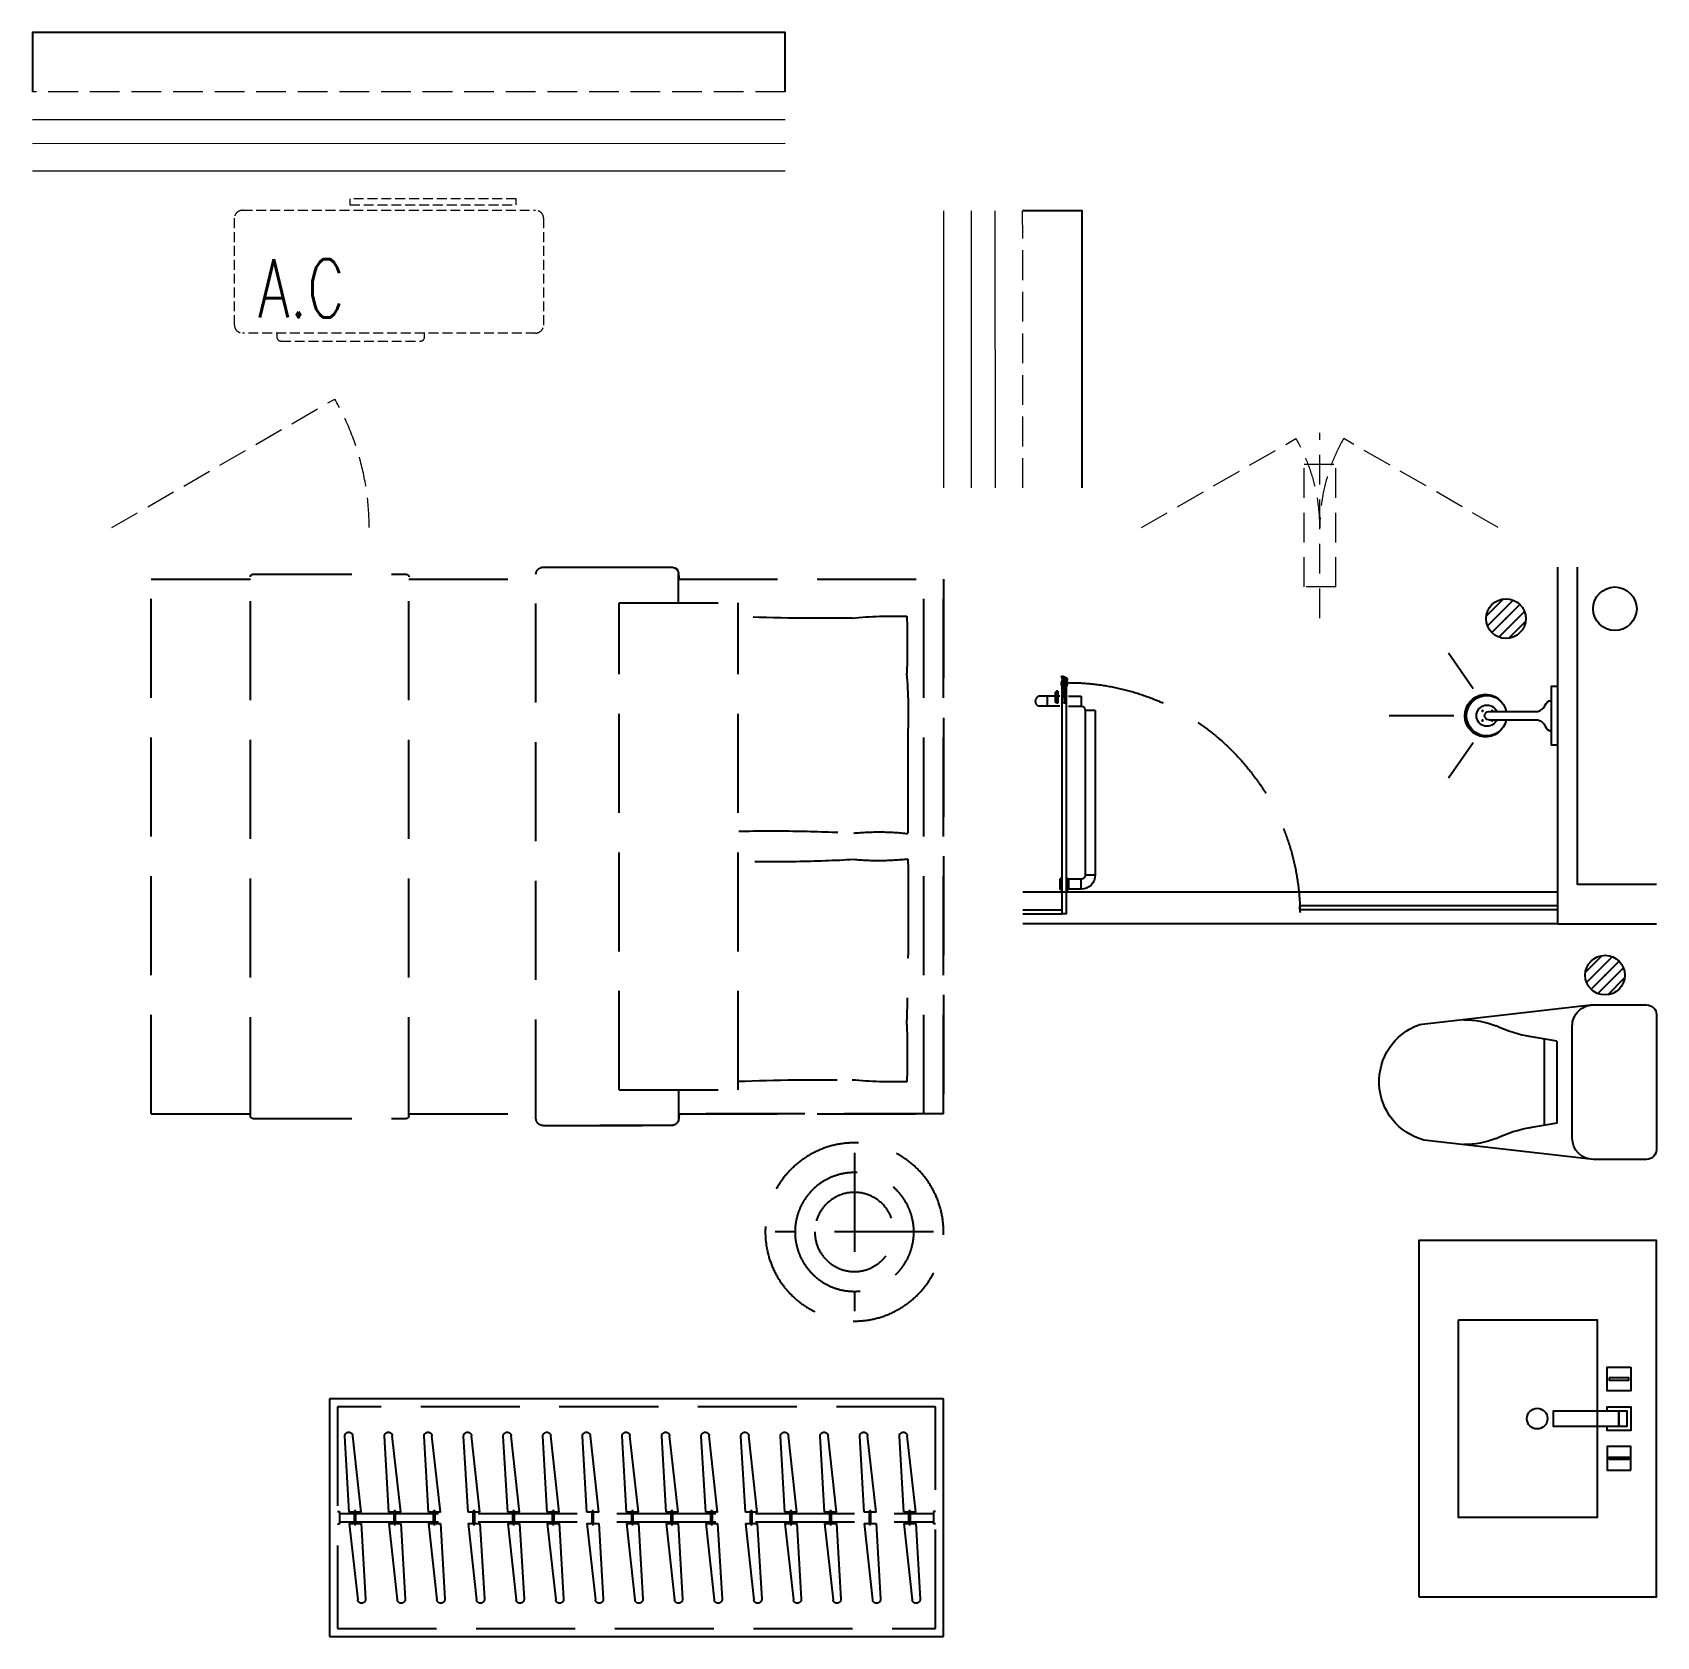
# Model space of a CAD drawing. Extents: x 2803505 to 5851001, y -1372902 to 24339.
# Drawn here: x 3302262 to 3306362, y -941623 to -937573 of the extents above; entities that cross this region are included whole.
import ezdxf

# ---------------------------------------------------------------- set-up
doc = ezdxf.new("R2010")
doc.units = 0
doc.header["$LTSCALE"] = 1000
doc.header["$MEASUREMENT"] = 0
for name, pattern in [('A户型$0$DASH', [0.35, 0.25, -0.1]), ('DASH', [0.35, 0.25, -0.1]), ('HIDDEN', [0.375, 0.25, -0.125])]:
    doc.linetypes.add(name, pattern=pattern)
doc.layers.get('0').update_dxf_attribs({"linetype": 'CONTINUOUS'})
for name, color, linetype in [('!!电气', 1, 'CONTINUOUS'), ('5fur', 175, 'CONTINUOUS'), ('IP-bath&kitchen-JOHNSON', 4, 'CONTINUOUS'), ('LVTRY', 252, 'CONTINUOUS'), ('P-bath&kitchen-JOHNSON', 4, 'CONTINUOUS'), ('VPIPE-中水', 122, 'CONTINUOUS'), ('看线', 185, 'CONTINUOUS')]:
    doc.layers.add(name, color=color, linetype=linetype)
for name, color, linetype, lineweight in [('WINDOW', 146, 'CONTINUOUS', 20), ('平面-栏杆', 56, 'CONTINUOUS', 15), ('平面-看线', 252, 'CONTINUOUS', 15), ('平面-空调室内机', 176, 'CONTINUOUS', 9), ('平面-空调预留孔', 252, 'CONTINUOUS', 15)]:
    doc.layers.add(name, color=color, linetype=linetype, lineweight=lineweight)
doc.styles.add('_TCH_DIM', font='SIMPLEX', dxfattribs={"bigfont": 'GBCBIG'})

# ---------------------------------------------------------------- blocks, each defined once
blk = doc.blocks.new('rrrrrrrrrrrra')
at = {"color": 8}
for p, q in [((-112.4, 458.7), (-112.4, 324.3)), ((252.6, 483.7), (-87.4, 483.7)), ((277.6, 324.3), (277.6, 458.7)), ((-112.4, 324.3), (-63.7, -103.4)), ((277.6, 324.3), (227.5, -115.6)), ((-59.1, 271.1), (224.3, 271.1)), ((-20.6, 232.4), (-34.2, 153.6)), ((185.8, 232.4), (-20.6, 232.4)), ((185.8, 232.4), (199.4, 153.6)), ((191.3, 200.5), (-26.1, 200.5))]:
    blk.add_line(p, q, dxfattribs=at)
for centre, radius, start, end in [((-87.4, 458.7), 25, 90, 180), ((252.6, 458.7), 25, 0, 90), ((-59.1, 324.3), 53.3, 180, 270), ((224.3, 324.3), 53.3, 270, 0), ((-322.6, 209.8), 293.8, 333.5369, 351.4828), ((487.8, 209.8), 293.8, 188.5172, 206.4631), ((149, -3.2), 224.1, 158.5202, 180), ((16.2, -3.2), 224.1, 0, 21.4798), ((83.8, -63.6), 152.8, 195.0773, 340.1181)]:
    blk.add_arc(centre, radius, start, end, dxfattribs=at)
blk = doc.blocks.new('A$C1E0F638F')
for points in [[(499.7, 435.1), (499.7, 85.1), (0, 85.1), (0, 435.1)], [(269.9, 30), (229.9, 30), (229.9, 195), (269.9, 195)], [(119.9, 0), (179.9, 0), (179.9, 60), (119.9, 60)], [(146.9, 55), (152.9, 55), (152.9, 5), (146.9, 5)], [(379.9, 0), (319.9, 0), (319.9, 60), (379.9, 60)], [(352.9, 55), (346.9, 55), (346.9, 5), (352.9, 5)], [(229.9, 30), (269.9, 30), (269.9, 10), (229.9, 10)]]:
    blk.add_lwpolyline(points, close=True)
blk.add_lwpolyline([(269.9, 60), (279.9, 60), (279.9, 0), (219.9, 0), (219.9, 60), (229.9, 60)])
blk.add_circle((249.9, 236.3), 26)
blk = doc.blocks.new('$lvtry$00000171')
for p, q in [((-74.2, 10.6), (-10.6, 74.2)), ((-69.8, -27.4), (27.4, 69.8)), ((-53, -53), (53, 53)), ((-27.4, -69.8), (69.8, 27.4)), ((10.6, -74.2), (74.2, -10.6))]:
    blk.add_line(p, q)
blk.add_circle((0, 0), 75)
blk.add_point((0, 0))
blk = doc.blocks.new('A$C5DCB2F21')
at = {"layer": 'IP-bath&kitchen-JOHNSON', "color": 8}
for p, q in [((73.6, 0), (-73.6, 0)), ((-10.5, -173.5), (-10.5, -49.3)), ((10.6, -173.5), (10.6, -49.3)), ((-68.3, -213.2), (-157.7, -275)), ((68.2, -213.2), (157.6, -275)), ((-0.1, -261.4), (-0.1, -424.7))]:
    blk.add_line(p, q, dxfattribs=at)
blk.add_lwpolyline([(73.6, 0), (73.6, -15.8), (-73.6, -15.8), (-73.6, 0)], dxfattribs=at)
for points in [[(-26.3, -30.7, -0.364142), (-37.8, -15.8, -0.020495)], [(-10.5, -49.4, 0.214893), (-26.3, -30.7, 7.649644)], [(10.6, -49.3, -0.21439), (26.3, -30.7, -7.649644)], [(26.3, -30.7, 0.364142), (37.8, -15.8, 0.020495)]]:
    blk.add_lwpolyline(points, format="xyb", dxfattribs=at)
blk.add_arc((0, -173.5), 10.5, 180, 0, dxfattribs=at)
for centre, major_axis, ratio, start_param, end_param in [((0, -181.3), (53.6, 0), 0.987577, 1.76809, 7.656688), ((0, -178.8), (-51, 0), 0.990052, -1.36297, 4.504563), ((0, -177.8), (-26.8, 0), 0.994812, -1.167677, 4.309269), ((-12.4, -164.7), (0, 1.43), 0.85, -1.570796, 4.712389), ((12.5, -164.7), (0, 1.43), 0.85, 4.712389, 10.995574), ((-12.4, -189.2), (0, 1.43), 0.85, 4.712389, 10.995574), ((12.5, -189.2), (0, 1.43), 0.85, 4.712389, 10.995574)]:
    blk.add_ellipse(centre, major_axis=major_axis, ratio=ratio, start_param=start_param, end_param=end_param, dxfattribs=at)
blk = doc.blocks.new('GDGDRGDGRD')
blk.add_hatch(color=252).paths.add_polyline_path([(491782.3, 524769), (491781.2, 524771.8), (491772.9, 524768.4), (491774, 524765.6)])
at = {"color": 252}
for p, q in [((491771.2, 524768.2), (491783, 524773.1)), ((491771.9, 524767.9), (491772.4, 524768.2)), ((491772, 524751.9), (491774.2, 524751.4)), ((491774.2, 524751.4), (491772.1, 524751.5)), ((491782.8, 524759.9), (491772.3, 524759.9)), ((491772.4, 524768.2), (491773.7, 524764.9)), ((491782.8, 524761.2), (491772.4, 524761.2)), ((491772.6, 524759.9), (491772.6, 524740.3)), ((491773.7, 524764.9), (491783, 524768.8)), ((491777.6, 524770.8), (491777.6, 524731.7)), ((491783.2, 524752), (491781, 524751.5)), ((491781, 524751.5), (491783.1, 524751.5)), ((491781.6, 524772), (491783.3, 524772.7)), ((491781.6, 524772), (491783, 524768.8)), ((491782.6, 524759.9), (491782.6, 524738.5))]:
    blk.add_line(p, q, dxfattribs=at)
for centre, radius, start, end in [((491783.7, 524755), 13.5, 155.1524, 208.9779), ((491771.6, 524767.3), 1, 111.5266, 175.7652), ((491791.1, 524766.6), 20.5, 177.9915, 196.9003), ((491772.1, 524767.5), 0.5, 112.733, 178.0542), ((491791.1, 524766.7), 19.5, 177.4658, 196.2484), ((491786.2, 524755.4), 14.6, 161.8973, 193.7147), ((491772.3, 524748.7), 0.5, 208.9779, 24.2283), ((491781.4, 524752.8), 9.42, 188.0154, 204.2283), ((491782.7, 524748.6), 0.5, 155.4186, 330.1502), ((491771.6, 524753.7), 11.7, 335.4186, 349.5177), ((491806.6, 524764.1), 24, 160.7609, 187.0487), ((491771.3, 524755.4), 12.4, 343.9451, 21.3478), ((491783.4, 524772), 1.17, 340.0401, 112.533), ((491771.5, 524755), 13.4, 330.1502, 25.0815), ((491783.5, 524772.2), 0.5, 340.7609, 112.533), ((491803.9, 524764.6), 20.6, 160.0401, 190.8473)]:
    blk.add_arc(centre, radius, start, end, dxfattribs=at)
blk.add_open_spline([(491772.6, 524740.3), (491773.5, 524739.5), (491775.3, 524737.9), (491778.5, 524741.7), (491781, 524739.7), (491782.6, 524738.5)], degree=3, knots=[0, 0, 0, 0, 3.066329, 6.218313, 11.124135, 11.124135, 11.124135, 11.124135])
at = {"layer": 'IP-bath&kitchen-JOHNSON', "color": 252}
for p, q in [((490532.6, 524228.1), (491882.6, 524228.1)), ((490532.6, 524193.1), (491182.6, 524193.1)), ((490532.6, 524183.1), (491182.6, 524183.1)), ((491182.6, 524183.1), (491182.6, 524193.1)), ((491882.6, 524183.1), (491782.6, 524183.1)), ((491782.6, 524173.1), (491782.6, 524183.1)), ((491882.6, 524173.1), (491782.6, 524173.1)), ((490532.6, 524148.1), (491882.6, 524148.1))]:
    blk.add_line(p, q, dxfattribs=at)
for points in [[(490532.6, 525048.5), (490532.6, 524148.1), (490282.6, 524148.1)], [(490482.6, 525048.5), (490482.6, 524248.1), (490282.6, 524248.1)]]:
    blk.add_lwpolyline(points, dxfattribs=at)
at = {"layer": 'LVTRY', "color": 252}
blk.add_lwpolyline([(490882.6, 522448.5), (490282.6, 522448.5), (490282.6, 523348.5), (490882.6, 523348.5)], close=True, dxfattribs=at)
at = {"layer": 'P-bath&kitchen-JOHNSON', "color": 252}
for p, q in [((491772.5, 524735.5), (491778.8, 524735.5)), ((491772.5, 524705.5), (491772.5, 524735.5)), ((491775.4, 524735.5), (491777.7, 524733.2)), ((491775.4, 524716.5), (491775.4, 524735.5)), ((491778.8, 524735.5), (491780.5, 524733.8)), ((491778.8, 524733.2), (491778.8, 524735.5)), ((491794.2, 524735.5), (491797.1, 524735.5)), ((491794.2, 524735.5), (491794.2, 524705.5)), ((491797.1, 524735.5), (491799.4, 524733.2)), ((491797.1, 524735.5), (491797.1, 524718.1)), ((491735.2, 524722.6), (491735.2, 524697.2)), ((491766.9, 524722.6), (491735.2, 524722.6)), ((491766.9, 524697.2), (491735.2, 524697.2)), ((491772.5, 524705.5), (491778.8, 524705.5)), ((491775.4, 524724.6), (491775.4, 524705.5)), ((491775.4, 524705.5), (491777.7, 524707.8)), ((491777.7, 524718), (491777.7, 524733.2)), ((491777.7, 524718), (491777.7, 524707.8)), ((491778.8, 524707.8), (491778.8, 524705.5)), ((491778.8, 524705.5), (491780.5, 524707.3)), ((491780.5, 524733.2), (491780.5, 524733.8)), ((491780.5, 524707.8), (491780.5, 524707.3)), ((491788.8, 524722.6), (491843.5, 524722.6)), ((491788.8, 524697.2), (491843.5, 524697.2)), ((491794.2, 524705.5), (491797.1, 524705.5)), ((491797.1, 524705.5), (491797.1, 524723)), ((491797.1, 524705.5), (491799.4, 524707.9)), ((491799.4, 524707.9), (491799.4, 524733.2)), ((491820.4, 524697.2), (491820.4, 524722.6)), ((491699.5, 524686.9), (491699.5, 524271.2)), ((491699.5, 524686.9), (491724.8, 524686.9)), ((491724.8, 524686.9), (491724.8, 524271.2)), ((491699.5, 524271.2), (491724.8, 524271.2)), ((491735.2, 524235.5), (491735.2, 524260.8)), ((491735.2, 524260.8), (491766.9, 524260.8)), ((491769.2, 524263.1), (491766.9, 524260.8)), ((491766.9, 524260.8), (491766.9, 524235.5)), ((491769.2, 524263.1), (491769.2, 524233.2)), ((491772, 524263.1), (491769.2, 524263.1)), ((491772, 524263.1), (491772, 524233.2)), ((491783.6, 524263.1), (491786.4, 524263.1)), ((491783.6, 524233.2), (491783.6, 524263.1)), ((491786.4, 524233.2), (491786.4, 524263.1)), ((491786.4, 524263.1), (491788.2, 524261.4)), ((491788.2, 524234.9), (491788.2, 524261.4)), ((491735.2, 524235.5), (491766.9, 524235.5)), ((491769.2, 524233.2), (491766.9, 524235.5)), ((491772, 524233.2), (491769.2, 524233.2)), ((491783.6, 524233.2), (491786.4, 524233.2))]:
    blk.add_line(p, q, dxfattribs=at)
blk.add_lwpolyline([(491782.6, 524173.1), (491782.6, 524759.9), (491772.6, 524759.9), (491772.6, 524173.2)], close=True, dxfattribs=at)
at = {"layer": 'P-bath&kitchen-JOHNSON', "color": 252, "linetype": 'DASH'}
blk.add_arc((491768.7, 524170.7), 586.2, 89.7967, 179.3922, dxfattribs=at)
at = {"layer": 'P-bath&kitchen-JOHNSON', "color": 252}
blk.add_arc((491834.9, 524709.9), 15.3, 304.053, 55.9616, dxfattribs=at)
for centre, major_axis, start_param, end_param in [((491735.2, 524686.9), (0, 10.4), 0, 1.570796), ((491735.2, 524271.2), (0, 35.7), 1.570796, 3.141593), ((491735.2, 524271.2), (0, 10.4), 1.570796, 3.141593)]:
    blk.add_ellipse(centre, major_axis=major_axis, ratio=1, start_param=start_param, end_param=end_param, dxfattribs=at)
at = {"layer": 'IP-bath&kitchen-JOHNSON', "color": 252, "rotation": 90.008488524447}
blk.add_blockref('A$C5DCB2F21', (490532.6, 524673.5), dxfattribs=at)
at = {"layer": 'LVTRY', "color": 252, "xscale": -0.6666666667107826, "yscale": 0.6666666667107826}
for p in [(490662.6, 524918.5), (490412.6, 524018.5)]:
    blk.add_blockref('$lvtry$00000171', p, dxfattribs=at)
at = {"layer": 'LVTRY', "color": 252, "extrusion": (0, 0, -1), "xscale": -1, "zscale": -1, "rotation": 270}
blk.add_blockref('rrrrrrrrrrrra', (-490766.3, 523665.7), dxfattribs=at)
at = {"layer": 'LVTRY', "color": 252, "xscale": -1, "rotation": 270}
blk.add_blockref('A$C1E0F638F', (490347.5, 522648.8), dxfattribs=at)
blk = doc.blocks.new('dongkong')
at = {"layer": '平面-空调预留孔', "color": 8, "linetype": 'HIDDEN', "ltscale": 0.3}
for p, q in [((-603796, 210899.9), (-603796, 210431.5)), ((-603836, 210821), (-603836, 210510.8)), ((-603836, 210821), (-603756, 210821)), ((-603756, 210821), (-603756, 210510.8))]:
    blk.add_line(p, q, dxfattribs=at)
blk.add_lwpolyline([(-603756, 210510.8), (-603836, 210510.8)], dxfattribs=at)
blk = doc.blocks.new('rtyryrtyeeretee')
at = {"layer": '平面-空调预留孔', "color": 252, "linetype": 'DASH', "ltscale": 0.1}
for p, q in [((669748.9, 343882), (669748.9, 343872)), ((669758.9, 343862), (670111.7, 343862)), ((670121.7, 343872), (670121.7, 343882))]:
    blk.add_line(p, q, dxfattribs=at)
blk.add_lwpolyline([(670352.8, 344221.1), (669933, 344221.1), (669933, 344206), (670352.8, 344206)], close=True, dxfattribs=at)
blk.add_lwpolyline([(670402, 343882), (669662, 343882, -0.414214), (669642, 343902), (669642, 344172, -0.414214), (669662, 344192), (670402, 344192, -0.414214), (670422, 344172), (670422, 343902, -0.414214)], format="xyb", close=True, dxfattribs=at)
for centre, start, end in [((669758.9, 343872), 180, 270), ((670111.7, 343872), 270, 0)]:
    blk.add_arc(centre, 10, start, end, dxfattribs=at)
at = {"layer": '平面-空调预留孔', "color": 252, "linetype": 'DASH', "ltscale": 0.1, "style": '_TCH_DIM', "width": 0.705882}
blk.add_text('A.C', height=146.88, dxfattribs=at).set_placement((669701.4, 343921.6))
blk = doc.blocks.new('FGDGDGRDGRRD')
at = {"color": 252}
for p, q in [((421234.8, 367858.3), (421234.8, 368458.3)), ((421234.8, 368458.3), (422784.8, 368458.3)), ((421234.8, 367858.3), (421234.8, 368458.3)), ((421234.8, 368458.3), (422784.8, 368458.3)), ((422784.8, 368458.3), (422784.8, 367858.3)), ((422784.8, 368458.3), (422784.8, 368458.3)), ((422784.8, 368458.3), (422784.8, 367858.3)), ((422784.8, 368458.3), (422784.8, 368458.3)), ((422784.8, 367858.3), (421234.8, 367858.3)), ((422784.8, 367858.3), (421234.8, 367858.3))]:
    blk.add_line(p, q, dxfattribs=at)
at = {"layer": '5fur', "color": 252, "linetype": 'A户型$0$DASH'}
for p, q in [((421904.6, 370545.9, 0), (421902.2, 370528.3, 0)), ((421904.6, 370545.9, 0), (421902.2, 370528.3, 0)), ((421903.7, 370468.3, 0), (421903.7, 370540.3, 0)), ((421903.7, 370468.3, 0), (421903.7, 370540.3, 0)), ((421906.6, 370552, 0), (421904.6, 370545.9, 0)), ((421906.6, 370552, 0), (421904.6, 370545.9, 0)), ((421913.2, 370556.9, 0), (421906.6, 370552, 0)), ((421913.2, 370556.9, 0), (421906.6, 370552, 0)), ((421921.7, 370558.3, 0), (421913.2, 370556.9, 0)), ((421921.7, 370558.3, 0), (421913.2, 370556.9, 0)), ((422102.6, 370558.3, 0), (421921.7, 370558.3, 0)), ((422245.7, 370558.3, 0), (421921.7, 370558.3, 0)), ((422102.6, 370558.3, 0), (421921.7, 370558.3, 0)), ((422245.7, 370558.3, 0), (421921.7, 370558.3, 0)), ((422263.7, 369166.3, 0), (422263.7, 370540.3, 0)), ((422263.7, 369166.3, 0), (422263.7, 370540.3, 0)), ((422978.8, 370540.3, 0), (422590.8, 370540.3, 0)), ((422978.8, 370540.3, 0), (422590.8, 370540.3, 0)), ((421234.8, 370528.3, 0), (421234.8, 369178.3, 0)), ((421234.8, 369178.3, 0), (421234.8, 370528.3, 0)), ((421903.7, 370528.3, 0), (421234.8, 370528.3, 0)), ((421234.8, 370528.3, 0), (421234.8, 369178.3, 0)), ((421234.8, 369178.3, 0), (421234.8, 370528.3, 0)), ((421903.7, 370528.3, 0), (421234.8, 370528.3, 0)), ((421284.8, 369178.3, 0), (421284.8, 370528.3, 0)), ((421284.8, 369178.3, 0), (421284.8, 370528.3, 0)), ((422584.8, 370528.3, 0), (422263.7, 370528.3, 0)), ((422584.8, 370528.3, 0), (422263.7, 370528.3, 0)), ((422584.8, 369172.3, 0), (422584.8, 370534.3, 0)), ((422584.8, 369172.3, 0), (422584.8, 370534.3, 0)), ((422984.8, 369172.3, 0), (422984.8, 370534.3, 0)), ((422984.8, 369172.3, 0), (422984.8, 370534.3, 0)), ((423234.8, 370528.3, 0), (422984.8, 370528.3, 0)), ((423234.8, 370528.3, 0), (422984.8, 370528.3, 0)), ((423234.8, 369178.3, 0), (423234.8, 370528.3, 0)), ((423234.8, 369178.3, 0), (423234.8, 370528.3, 0)), ((421753.7, 369238.3, 0), (421753.7, 370468.3, 0)), ((422053.7, 370468.3, 0), (421753.7, 370468.3, 0)), ((421753.7, 369238.3, 0), (421753.7, 370468.3, 0)), ((422053.7, 370468.3, 0), (421753.7, 370468.3, 0)), ((422053.7, 369238.3, 0), (422053.7, 370468.3, 0)), ((422053.7, 369238.3, 0), (422053.7, 370468.3, 0)), ((422053.7, 369238.3, 0), (421753.7, 369238.3, 0)), ((422053.7, 369238.3, 0), (421753.7, 369238.3, 0)), ((421903.7, 369238.3, 0), (421903.7, 369166.3, 0)), ((421903.7, 369238.3, 0), (421903.7, 369166.3, 0)), ((421234.8, 369178.3, 0), (421902.4, 369178.3, 0)), ((421903.7, 369178.3, 0), (421234.8, 369178.3, 0)), ((421234.8, 369178.3, 0), (421902.4, 369178.3, 0)), ((421903.7, 369178.3, 0), (421234.8, 369178.3, 0)), ((421902.4, 369178.3, 0), (421903.7, 369159.4, 0)), ((421902.4, 369178.3, 0), (421903.7, 369159.4, 0)), ((421903.7, 369159.4, 0), (421911.4, 369150.7, 0)), ((421903.7, 369159.4, 0), (421911.4, 369150.7, 0)), ((421911.4, 369150.7, 0), (421921.7, 369148.3, 0)), ((421911.4, 369150.7, 0), (421921.7, 369148.3, 0)), ((421921.7, 369148.3, 0), (422102.6, 369148.3, 0)), ((422245.7, 369148.3, 0), (421921.7, 369148.3, 0)), ((421921.7, 369148.3, 0), (422102.6, 369148.3, 0)), ((422245.7, 369148.3, 0), (421921.7, 369148.3, 0)), ((422102.6, 369148.3, 0), (422102.6, 369148.3, 0)), ((422102.6, 369148.3, 0), (422102.6, 369148.3, 0)), ((422584.8, 369178.3, 0), (422263.7, 369178.3, 0)), ((422584.8, 369178.3, 0), (422263.7, 369178.3, 0)), ((422978.8, 369166.3, 0), (422590.8, 369166.3, 0)), ((422978.8, 369166.3, 0), (422590.8, 369166.3, 0)), ((423234.8, 369178.3, 0), (422984.8, 369178.3, 0)), ((423234.8, 369178.3, 0), (422984.8, 369178.3, 0)), ((421459.8, 369079.8, 0), (421459.8, 368679.8, 0)), ((421459.8, 369079.8, 0), (421459.8, 368679.8, 0)), ((421259.8, 368879.8, 0), (421659.8, 368879.8, 0)), ((421259.8, 368879.8, 0), (421659.8, 368879.8, 0)), ((421234.8, 367858.3), (421234.8, 368458.3)), ((421234.8, 368458.3), (422784.8, 368458.3)), ((421234.8, 367858.3), (421234.8, 368458.3)), ((421234.8, 368458.3), (422784.8, 368458.3)), ((422784.8, 368458.3), (422784.8, 367858.3)), ((422784.8, 368458.3), (422784.8, 367858.3)), ((421254.8, 367878.3), (421254.8, 368438.3)), ((421254.8, 368438.3), (422764.8, 368438.3)), ((421254.8, 367878.3), (421254.8, 368438.3)), ((421254.8, 368438.3), (422764.8, 368438.3)), ((422764.8, 368438.3), (422764.8, 367878.3)), ((422764.8, 368438.3), (422764.8, 367878.3)), ((421305.1, 368172.6), (421326.4, 368365.3)), ((421305.1, 368172.6), (421326.4, 368365.3)), ((421335.1, 368172.6), (421346.3, 368363.8)), ((421335.1, 368172.6), (421346.4, 368363.8)), ((421405.1, 368172.6), (421426.4, 368365.3)), ((421405.1, 368172.6), (421426.4, 368365.3)), ((421435.1, 368172.6), (421446.3, 368363.8)), ((421435.1, 368172.6), (421446.4, 368363.8)), ((421505.1, 368172.6), (421526.4, 368365.3)), ((421505.1, 368172.6), (421526.4, 368365.3)), ((421535.1, 368172.6), (421546.3, 368363.8)), ((421535.1, 368172.6), (421546.4, 368363.8)), ((421605.1, 368172.6), (421626.4, 368365.3)), ((421605.1, 368172.6), (421626.4, 368365.3)), ((421635.1, 368172.6), (421646.3, 368363.8)), ((421635.1, 368172.6), (421646.4, 368363.8)), ((421705.1, 368172.6), (421726.4, 368365.3)), ((421705.1, 368172.6), (421726.4, 368365.3)), ((421735.1, 368172.6), (421746.3, 368363.8)), ((421735.1, 368172.6), (421746.4, 368363.8)), ((421805.1, 368172.6), (421826.4, 368365.3)), ((421805.1, 368172.6), (421826.4, 368365.3)), ((421835.1, 368172.6), (421846.3, 368363.8)), ((421835.1, 368172.6), (421846.4, 368363.8)), ((421905.1, 368172.6), (421926.4, 368365.3)), ((421905.1, 368172.6), (421926.4, 368365.3)), ((421935.1, 368172.6), (421946.3, 368363.8)), ((421935.1, 368172.6), (421946.4, 368363.8)), ((422005.1, 368172.6), (422026.4, 368365.3)), ((422005.1, 368172.6), (422026.4, 368365.3)), ((422035.1, 368172.6), (422046.3, 368363.8)), ((422035.1, 368172.6), (422046.4, 368363.8)), ((422105.1, 368172.6), (422126.4, 368365.3)), ((422105.1, 368172.6), (422126.4, 368365.3)), ((422135.1, 368172.6), (422146.3, 368363.8)), ((422135.1, 368172.6), (422146.4, 368363.8)), ((422205.1, 368172.6), (422226.4, 368365.3)), ((422205.1, 368172.6), (422226.4, 368365.3)), ((422235.1, 368172.6), (422246.3, 368363.8)), ((422235.1, 368172.6), (422246.4, 368363.8)), ((422305.1, 368172.6), (422326.4, 368365.3)), ((422305.1, 368172.6), (422326.4, 368365.3)), ((422335.1, 368172.6), (422346.3, 368363.8)), ((422335.1, 368172.6), (422346.4, 368363.8)), ((422405.1, 368172.6), (422426.4, 368365.3)), ((422405.1, 368172.6), (422426.4, 368365.3)), ((422435.1, 368172.6), (422446.3, 368363.8)), ((422435.1, 368172.6), (422446.4, 368363.8)), ((422505.1, 368172.6), (422526.4, 368365.3)), ((422505.1, 368172.6), (422526.4, 368365.3)), ((422535.1, 368172.6), (422546.3, 368363.8)), ((422535.1, 368172.6), (422546.4, 368363.8)), ((422605.1, 368172.6), (422626.4, 368365.3)), ((422605.1, 368172.6), (422626.4, 368365.3)), ((422635.1, 368172.6), (422646.3, 368363.8)), ((422635.1, 368172.6), (422646.4, 368363.8)), ((422705.1, 368172.6), (422726.4, 368365.3)), ((422705.1, 368172.6), (422726.4, 368365.3)), ((422735.1, 368172.6), (422746.3, 368363.8)), ((422735.1, 368172.6), (422746.4, 368363.8)), ((421254.8, 368173.6), (421259.8, 368173.6)), ((421254.8, 368173.6), (421259.8, 368173.6)), ((421259.8, 368173.6), (421259.8, 368143.1)), ((421259.8, 368173.6), (421259.8, 368143.1)), ((422759.8, 368168.6), (421259.8, 368168.6)), ((422759.8, 368168.6), (421259.8, 368168.6)), ((421305.1, 368172.6), (421318.1, 368172.6)), ((421305.1, 368172.6), (421318.1, 368172.6)), ((421318.1, 368175.6), (421322.1, 368175.6)), ((421318.1, 368141), (421318.1, 368175.6)), ((421318.1, 368175.6), (421322.1, 368175.6)), ((421318.1, 368141), (421318.1, 368175.6)), ((421322.1, 368141), (421322.1, 368175.6)), ((421322.1, 368141), (421322.1, 368175.6)), ((421322.1, 368172.6), (421335.1, 368172.6)), ((421322.1, 368172.6), (421335.1, 368172.6)), ((421405.1, 368172.6), (421418.1, 368172.6)), ((421405.1, 368172.6), (421418.1, 368172.6)), ((421418.1, 368175.6), (421422.1, 368175.6)), ((421418.1, 368141), (421418.1, 368175.6)), ((421418.1, 368175.6), (421422.1, 368175.6)), ((421418.1, 368141), (421418.1, 368175.6)), ((421422.1, 368141), (421422.1, 368175.6)), ((421422.1, 368141), (421422.1, 368175.6)), ((421422.1, 368172.6), (421435.1, 368172.6)), ((421422.1, 368172.6), (421435.1, 368172.6)), ((421505.1, 368172.6), (421518.1, 368172.6)), ((421505.1, 368172.6), (421518.1, 368172.6)), ((421518.1, 368175.6), (421522.1, 368175.6)), ((421518.1, 368141), (421518.1, 368175.6)), ((421518.1, 368175.6), (421522.1, 368175.6)), ((421518.1, 368141), (421518.1, 368175.6)), ((421522.1, 368141), (421522.1, 368175.6)), ((421522.1, 368141), (421522.1, 368175.6)), ((421522.1, 368172.6), (421535.1, 368172.6)), ((421522.1, 368172.6), (421535.1, 368172.6)), ((421605.1, 368172.6), (421618.1, 368172.6)), ((421605.1, 368172.6), (421618.1, 368172.6)), ((421618.1, 368175.6), (421622.1, 368175.6)), ((421618.1, 368141), (421618.1, 368175.6)), ((421618.1, 368175.6), (421622.1, 368175.6)), ((421618.1, 368141), (421618.1, 368175.6)), ((421622.1, 368141), (421622.1, 368175.6)), ((421622.1, 368141), (421622.1, 368175.6)), ((421622.1, 368172.6), (421635.1, 368172.6)), ((421622.1, 368172.6), (421635.1, 368172.6)), ((421705.1, 368172.6), (421718.1, 368172.6)), ((421705.1, 368172.6), (421718.1, 368172.6)), ((421718.1, 368175.6), (421722.1, 368175.6)), ((421718.1, 368141), (421718.1, 368175.6)), ((421718.1, 368175.6), (421722.1, 368175.6)), ((421718.1, 368141), (421718.1, 368175.6)), ((421722.1, 368141), (421722.1, 368175.6)), ((421722.1, 368141), (421722.1, 368175.6)), ((421722.1, 368172.6), (421735.1, 368172.6)), ((421722.1, 368172.6), (421735.1, 368172.6)), ((421805.1, 368172.6), (421818.1, 368172.6)), ((421805.1, 368172.6), (421818.1, 368172.6)), ((421818.1, 368175.6), (421822.1, 368175.6)), ((421818.1, 368141), (421818.1, 368175.6)), ((421818.1, 368175.6), (421822.1, 368175.6)), ((421818.1, 368141), (421818.1, 368175.6)), ((421822.1, 368141), (421822.1, 368175.6)), ((421822.1, 368141), (421822.1, 368175.6)), ((421822.1, 368172.6), (421835.1, 368172.6)), ((421822.1, 368172.6), (421835.1, 368172.6)), ((421905.1, 368172.6), (421918.1, 368172.6)), ((421905.1, 368172.6), (421918.1, 368172.6)), ((421918.1, 368175.6), (421922.1, 368175.6)), ((421918.1, 368141), (421918.1, 368175.6)), ((421918.1, 368175.6), (421922.1, 368175.6)), ((421918.1, 368141), (421918.1, 368175.6)), ((421922.1, 368141), (421922.1, 368175.6)), ((421922.1, 368141), (421922.1, 368175.6)), ((421922.1, 368172.6), (421935.1, 368172.6)), ((421922.1, 368172.6), (421935.1, 368172.6)), ((422005.1, 368172.6), (422018.1, 368172.6)), ((422005.1, 368172.6), (422018.1, 368172.6)), ((422018.1, 368175.6), (422022.1, 368175.6)), ((422018.1, 368141), (422018.1, 368175.6)), ((422018.1, 368175.6), (422022.1, 368175.6)), ((422018.1, 368141), (422018.1, 368175.6)), ((422022.1, 368141), (422022.1, 368175.6)), ((422022.1, 368141), (422022.1, 368175.6)), ((422022.1, 368172.6), (422035.1, 368172.6)), ((422022.1, 368172.6), (422035.1, 368172.6)), ((422105.1, 368172.6), (422118.1, 368172.6)), ((422105.1, 368172.6), (422118.1, 368172.6)), ((422118.1, 368175.6), (422122.1, 368175.6)), ((422118.1, 368141), (422118.1, 368175.6)), ((422118.1, 368175.6), (422122.1, 368175.6)), ((422118.1, 368141), (422118.1, 368175.6)), ((422122.1, 368141), (422122.1, 368175.6)), ((422122.1, 368141), (422122.1, 368175.6)), ((422122.1, 368172.6), (422135.1, 368172.6)), ((422122.1, 368172.6), (422135.1, 368172.6)), ((422205.1, 368172.6), (422218.1, 368172.6)), ((422205.1, 368172.6), (422218.1, 368172.6)), ((422218.1, 368175.6), (422222.1, 368175.6)), ((422218.1, 368141), (422218.1, 368175.6)), ((422218.1, 368175.6), (422222.1, 368175.6)), ((422218.1, 368141), (422218.1, 368175.6)), ((422222.1, 368141), (422222.1, 368175.6)), ((422222.1, 368141), (422222.1, 368175.6)), ((422222.1, 368172.6), (422235.1, 368172.6)), ((422222.1, 368172.6), (422235.1, 368172.6)), ((422305.1, 368172.6), (422318.1, 368172.6)), ((422305.1, 368172.6), (422318.1, 368172.6)), ((422318.1, 368175.6), (422322.1, 368175.6)), ((422318.1, 368141), (422318.1, 368175.6)), ((422318.1, 368175.6), (422322.1, 368175.6)), ((422318.1, 368141), (422318.1, 368175.6)), ((422322.1, 368141), (422322.1, 368175.6)), ((422322.1, 368141), (422322.1, 368175.6)), ((422322.1, 368172.6), (422335.1, 368172.6)), ((422322.1, 368172.6), (422335.1, 368172.6)), ((422405.1, 368172.6), (422418.1, 368172.6)), ((422405.1, 368172.6), (422418.1, 368172.6)), ((422418.1, 368175.6), (422422.1, 368175.6)), ((422418.1, 368141), (422418.1, 368175.6)), ((422418.1, 368175.6), (422422.1, 368175.6)), ((422418.1, 368141), (422418.1, 368175.6)), ((422422.1, 368141), (422422.1, 368175.6)), ((422422.1, 368141), (422422.1, 368175.6)), ((422422.1, 368172.6), (422435.1, 368172.6)), ((422422.1, 368172.6), (422435.1, 368172.6)), ((422505.1, 368172.6), (422518.1, 368172.6)), ((422505.1, 368172.6), (422518.1, 368172.6)), ((422518.1, 368175.6), (422522.1, 368175.6)), ((422518.1, 368141), (422518.1, 368175.6)), ((422518.1, 368175.6), (422522.1, 368175.6)), ((422518.1, 368141), (422518.1, 368175.6)), ((422522.1, 368141), (422522.1, 368175.6)), ((422522.1, 368141), (422522.1, 368175.6)), ((422522.1, 368172.6), (422535.1, 368172.6)), ((422522.1, 368172.6), (422535.1, 368172.6)), ((422605.1, 368172.6), (422618.1, 368172.6)), ((422605.1, 368172.6), (422618.1, 368172.6)), ((422618.1, 368175.6), (422622.1, 368175.6)), ((422618.1, 368141), (422618.1, 368175.6)), ((422618.1, 368175.6), (422622.1, 368175.6)), ((422618.1, 368141), (422618.1, 368175.6)), ((422622.1, 368141), (422622.1, 368175.6)), ((422622.1, 368141), (422622.1, 368175.6)), ((422622.1, 368172.6), (422635.1, 368172.6)), ((422622.1, 368172.6), (422635.1, 368172.6)), ((422705.1, 368172.6), (422718.1, 368172.6)), ((422705.1, 368172.6), (422718.1, 368172.6)), ((422718.1, 368175.6), (422722.1, 368175.6)), ((422718.1, 368141), (422718.1, 368175.6)), ((422718.1, 368175.6), (422722.1, 368175.6)), ((422718.1, 368141), (422718.1, 368175.6)), ((422722.1, 368141), (422722.1, 368175.6)), ((422722.1, 368141), (422722.1, 368175.6)), ((422722.1, 368172.6), (422735.1, 368172.6)), ((422722.1, 368172.6), (422735.1, 368172.6)), ((422764.8, 368173.6), (422759.8, 368173.6)), ((422764.8, 368173.6), (422759.8, 368173.6)), ((422759.8, 368173.6), (422759.8, 368143.1)), ((422759.8, 368173.6), (422759.8, 368143.1)), ((421254.8, 368143.1), (421259.8, 368143.1)), ((421254.8, 368143.1), (421259.8, 368143.1)), ((422759.8, 368148.1), (421259.8, 368148.1)), ((422759.8, 368148.1), (421259.8, 368148.1)), ((421305.1, 368144), (421293.9, 367952.9)), ((421305.1, 368144), (421293.9, 367952.9)), ((421318.1, 368144), (421305.1, 368144)), ((421318.1, 368144), (421305.1, 368144)), ((421335.1, 368144), (421313.8, 367951.3)), ((421335.1, 368144), (421313.8, 367951.3)), ((421322.1, 368141), (421318.1, 368141)), ((421322.1, 368141), (421318.1, 368141)), ((421335.1, 368144), (421322.1, 368144)), ((421335.1, 368144), (421322.1, 368144)), ((421405.1, 368144), (421393.9, 367952.9)), ((421405.1, 368144), (421393.9, 367952.9)), ((421418.1, 368144), (421405.1, 368144)), ((421418.1, 368144), (421405.1, 368144)), ((421435.1, 368144), (421413.8, 367951.3)), ((421435.1, 368144), (421413.8, 367951.3)), ((421422.1, 368141), (421418.1, 368141)), ((421422.1, 368141), (421418.1, 368141)), ((421435.1, 368144), (421422.1, 368144)), ((421435.1, 368144), (421422.1, 368144)), ((421505.1, 368144), (421493.9, 367952.9)), ((421505.1, 368144), (421493.9, 367952.9)), ((421518.1, 368144), (421505.1, 368144)), ((421518.1, 368144), (421505.1, 368144)), ((421535.1, 368144), (421513.8, 367951.3)), ((421535.1, 368144), (421513.8, 367951.3)), ((421522.1, 368141), (421518.1, 368141)), ((421522.1, 368141), (421518.1, 368141)), ((421535.1, 368144), (421522.1, 368144)), ((421535.1, 368144), (421522.1, 368144)), ((421605.1, 368144), (421593.9, 367952.9)), ((421605.1, 368144), (421593.9, 367952.9)), ((421618.1, 368144), (421605.1, 368144)), ((421618.1, 368144), (421605.1, 368144)), ((421635.1, 368144), (421613.8, 367951.3)), ((421635.1, 368144), (421613.8, 367951.3)), ((421622.1, 368141), (421618.1, 368141)), ((421622.1, 368141), (421618.1, 368141)), ((421635.1, 368144), (421622.1, 368144)), ((421635.1, 368144), (421622.1, 368144)), ((421705.1, 368144), (421693.9, 367952.9)), ((421705.1, 368144), (421693.9, 367952.9)), ((421718.1, 368144), (421705.1, 368144)), ((421718.1, 368144), (421705.1, 368144)), ((421735.1, 368144), (421713.8, 367951.3)), ((421735.1, 368144), (421713.8, 367951.3)), ((421722.1, 368141), (421718.1, 368141)), ((421722.1, 368141), (421718.1, 368141)), ((421735.1, 368144), (421722.1, 368144)), ((421735.1, 368144), (421722.1, 368144)), ((421805.1, 368144), (421793.9, 367952.9)), ((421805.1, 368144), (421793.9, 367952.9)), ((421818.1, 368144), (421805.1, 368144)), ((421818.1, 368144), (421805.1, 368144)), ((421835.1, 368144), (421813.8, 367951.3)), ((421835.1, 368144), (421813.8, 367951.3)), ((421822.1, 368141), (421818.1, 368141)), ((421822.1, 368141), (421818.1, 368141)), ((421835.1, 368144), (421822.1, 368144)), ((421835.1, 368144), (421822.1, 368144)), ((421905.1, 368144), (421893.9, 367952.9)), ((421905.1, 368144), (421893.9, 367952.9)), ((421918.1, 368144), (421905.1, 368144)), ((421918.1, 368144), (421905.1, 368144)), ((421935.1, 368144), (421913.8, 367951.3)), ((421935.1, 368144), (421913.8, 367951.3)), ((421922.1, 368141), (421918.1, 368141)), ((421922.1, 368141), (421918.1, 368141)), ((421935.1, 368144), (421922.1, 368144)), ((421935.1, 368144), (421922.1, 368144)), ((422005.1, 368144), (421993.9, 367952.9)), ((422005.1, 368144), (421993.9, 367952.9)), ((422018.1, 368144), (422005.1, 368144)), ((422018.1, 368144), (422005.1, 368144)), ((422035.1, 368144), (422013.8, 367951.3)), ((422035.1, 368144), (422013.8, 367951.3)), ((422022.1, 368141), (422018.1, 368141)), ((422022.1, 368141), (422018.1, 368141)), ((422035.1, 368144), (422022.1, 368144)), ((422035.1, 368144), (422022.1, 368144)), ((422105.1, 368144), (422093.9, 367952.9)), ((422105.1, 368144), (422093.9, 367952.9)), ((422118.1, 368144), (422105.1, 368144)), ((422118.1, 368144), (422105.1, 368144)), ((422135.1, 368144), (422113.8, 367951.3)), ((422135.1, 368144), (422113.8, 367951.3)), ((422122.1, 368141), (422118.1, 368141)), ((422122.1, 368141), (422118.1, 368141)), ((422135.1, 368144), (422122.1, 368144)), ((422135.1, 368144), (422122.1, 368144)), ((422205.1, 368144), (422193.9, 367952.9)), ((422205.1, 368144), (422193.9, 367952.9)), ((422218.1, 368144), (422205.1, 368144)), ((422218.1, 368144), (422205.1, 368144)), ((422235.1, 368144), (422213.8, 367951.3)), ((422235.1, 368144), (422213.8, 367951.3)), ((422222.1, 368141), (422218.1, 368141)), ((422222.1, 368141), (422218.1, 368141)), ((422235.1, 368144), (422222.1, 368144)), ((422235.1, 368144), (422222.1, 368144)), ((422305.1, 368144), (422293.9, 367952.9)), ((422305.1, 368144), (422293.9, 367952.9)), ((422318.1, 368144), (422305.1, 368144)), ((422318.1, 368144), (422305.1, 368144)), ((422335.1, 368144), (422313.8, 367951.3)), ((422335.1, 368144), (422313.8, 367951.3)), ((422322.1, 368141), (422318.1, 368141)), ((422322.1, 368141), (422318.1, 368141)), ((422335.1, 368144), (422322.1, 368144)), ((422335.1, 368144), (422322.1, 368144)), ((422405.1, 368144), (422393.9, 367952.9)), ((422405.1, 368144), (422393.9, 367952.9)), ((422418.1, 368144), (422405.1, 368144)), ((422418.1, 368144), (422405.1, 368144)), ((422435.1, 368144), (422413.8, 367951.3)), ((422435.1, 368144), (422413.8, 367951.3)), ((422422.1, 368141), (422418.1, 368141)), ((422422.1, 368141), (422418.1, 368141)), ((422435.1, 368144), (422422.1, 368144)), ((422435.1, 368144), (422422.1, 368144)), ((422505.1, 368144), (422493.9, 367952.9)), ((422505.1, 368144), (422493.9, 367952.9)), ((422518.1, 368144), (422505.1, 368144)), ((422518.1, 368144), (422505.1, 368144)), ((422535.1, 368144), (422513.8, 367951.3)), ((422535.1, 368144), (422513.8, 367951.3)), ((422522.1, 368141), (422518.1, 368141)), ((422522.1, 368141), (422518.1, 368141)), ((422535.1, 368144), (422522.1, 368144)), ((422535.1, 368144), (422522.1, 368144)), ((422605.1, 368144), (422593.9, 367952.9)), ((422605.1, 368144), (422593.9, 367952.9)), ((422618.1, 368144), (422605.1, 368144)), ((422618.1, 368144), (422605.1, 368144)), ((422635.1, 368144), (422613.8, 367951.3)), ((422635.1, 368144), (422613.8, 367951.3)), ((422622.1, 368141), (422618.1, 368141)), ((422622.1, 368141), (422618.1, 368141)), ((422635.1, 368144), (422622.1, 368144)), ((422635.1, 368144), (422622.1, 368144)), ((422705.1, 368144), (422693.9, 367952.9)), ((422705.1, 368144), (422693.9, 367952.9)), ((422718.1, 368144), (422705.1, 368144)), ((422718.1, 368144), (422705.1, 368144)), ((422735.1, 368144), (422713.8, 367951.3)), ((422735.1, 368144), (422713.8, 367951.3)), ((422722.1, 368141), (422718.1, 368141)), ((422722.1, 368141), (422718.1, 368141)), ((422735.1, 368144), (422722.1, 368144)), ((422735.1, 368144), (422722.1, 368144)), ((422764.8, 368143.1), (422759.8, 368143.1)), ((422764.8, 368143.1), (422759.8, 368143.1)), ((422764.8, 367878.3), (421254.8, 367878.3)), ((422764.8, 367878.3), (421254.8, 367878.3)), ((422784.8, 367858.3), (421234.8, 367858.3)), ((422784.8, 367858.3), (421234.8, 367858.3))]:
    blk.add_line(p, q, dxfattribs=at)
for radius in [225, 225, 150, 150, 100, 100]:
    blk.add_circle((421459.8, 368879.8, 0), radius, dxfattribs=at)
for centre, radius, start, end in [((421921.7, 370540.3, 0), 18, 90, 180), ((421921.7, 370540.3, 0), 18, 90, 180), ((422245.7, 370540.3, 0), 18, 0, 90), ((422245.7, 370540.3, 0), 18, 0, 90), ((422590.8, 370534.3, 0), 6, 90, 180), ((422590.8, 370534.3, 0), 6, 90, 180), ((422978.8, 370534.3, 0), 6, 0, 90), ((422978.8, 370534.3, 0), 6, 0, 90), ((423258.5, 370367.9, 0), 1932.2, 178.0298, 182.4617), ((423258.5, 370367.9, 0), 1932.2, 178.0298, 182.4617), ((421359, 369281.5, 0), 1153.3, 84.6984, 91.5682), ((421359, 369281.5, 0), 1153.3, 84.6984, 91.5682), ((421547, 376047.9, 0), 5618.6, 269.1694, 272.1087), ((421547, 376047.9, 0), 5618.6, 269.1694, 272.1087), ((422496.6, 370190.8, 0), 1172.7, 175.1312, 182.6325), ((422496.6, 370190.8, 0), 1172.7, 175.1312, 182.6325), ((459042, 370006.5, 0), 37717.1, 179.80183, 180.18357), ((459042, 370006.5, 0), 37717.1, 179.80183, 180.18357), ((421398.8, 369228, 0), 661.8, 84.5772, 96.3929), ((421398.8, 369228, 0), 661.8, 84.5772, 96.3929), ((421667.4, 366181.2, 0), 3711.3, 88.6942, 93.1822), ((421667.4, 366181.2, 0), 3711.3, 88.6942, 93.1822), ((431005.4, 369689.3, 0), 9681.5, 179.21982, 181.6941), ((431005.4, 369689.3, 0), 9681.5, 179.21982, 181.6941), ((421398.8, 370478.7, 0), 661.8, 263.5802, 275.4228), ((421398.8, 370478.7, 0), 661.8, 263.5802, 275.4228), ((421667.4, 373525.5, 0), 3711.3, 266.8178, 271.3058), ((421667.4, 373525.5, 0), 3711.3, 266.8178, 271.3058), ((423258.5, 369325.4, 0), 1932.2, 177.5383, 181.9702), ((423258.5, 369325.4, 0), 1932.2, 177.5383, 181.9702), ((421359, 370411.8, 0), 1153.3, 268.4318, 275.3016), ((421359, 370411.8, 0), 1153.3, 268.4318, 275.3016), ((421547, 363645.5, 0), 5618.6, 87.8913, 90.8306), ((421547, 363645.5, 0), 5618.6, 87.8913, 90.8306), ((421921.7, 369166.3, 0), 18, 180, 270), ((421921.7, 369166.3, 0), 18, 180, 270), ((422245.7, 369166.3, 0), 18, 270, 0), ((422245.7, 369166.3, 0), 18, 270, 0), ((422590.8, 369172.3, 0), 6, 180, 270), ((422590.8, 369172.3, 0), 6, 180, 270), ((422978.8, 369172.3, 0), 6, 270, 0), ((422978.8, 369172.3, 0), 6, 270, 0), ((421336.4, 368364.3), 10, 356.9606, 174.2894), ((421336.4, 368364.3), 10, 356.9606, 174.2894), ((421436.4, 368364.3), 10, 356.9606, 174.2894), ((421436.4, 368364.3), 10, 356.9606, 174.2894), ((421536.4, 368364.3), 10, 356.9606, 174.2894), ((421536.4, 368364.3), 10, 356.9606, 174.2894), ((421636.4, 368364.3), 10, 356.9606, 174.2894), ((421636.4, 368364.3), 10, 356.9606, 174.2894), ((421736.4, 368364.3), 10, 356.9606, 174.2894), ((421736.4, 368364.3), 10, 356.9606, 174.2894), ((421836.4, 368364.3), 10, 356.9606, 174.2894), ((421836.4, 368364.3), 10, 356.9606, 174.2894), ((421936.4, 368364.3), 10, 356.9606, 174.2894), ((421936.4, 368364.3), 10, 356.9606, 174.2894), ((422036.4, 368364.3), 10, 356.9606, 174.2894), ((422036.4, 368364.3), 10, 356.9606, 174.2894), ((422136.4, 368364.3), 10, 356.9606, 174.2894), ((422136.4, 368364.3), 10, 356.9606, 174.2894), ((422236.4, 368364.3), 10, 356.9606, 174.2894), ((422236.4, 368364.3), 10, 356.9606, 174.2894), ((422336.4, 368364.3), 10, 356.9606, 174.2894), ((422336.4, 368364.3), 10, 356.9606, 174.2894), ((422436.4, 368364.3), 10, 356.9606, 174.2894), ((422436.4, 368364.3), 10, 356.9606, 174.2894), ((422536.4, 368364.3), 10, 356.9606, 174.2894), ((422536.4, 368364.3), 10, 356.9606, 174.2894), ((422636.4, 368364.3), 10, 356.9606, 174.2894), ((422636.4, 368364.3), 10, 356.9606, 174.2894), ((422736.4, 368364.3), 10, 356.9606, 174.2894), ((422736.4, 368364.3), 10, 356.9606, 174.2894), ((421303.9, 367952.3), 10, 176.9606, 354.2894), ((421303.9, 367952.3), 10, 176.9606, 354.2894), ((421403.9, 367952.3), 10, 176.9606, 354.2894), ((421403.9, 367952.3), 10, 176.9606, 354.2894), ((421503.9, 367952.3), 10, 176.9606, 354.2894), ((421503.9, 367952.3), 10, 176.9606, 354.2894), ((421603.9, 367952.3), 10, 176.9606, 354.2894), ((421603.9, 367952.3), 10, 176.9606, 354.2894), ((421703.9, 367952.3), 10, 176.9606, 354.2894), ((421703.9, 367952.3), 10, 176.9606, 354.2894), ((421803.9, 367952.3), 10, 176.9606, 354.2894), ((421803.9, 367952.3), 10, 176.9606, 354.2894), ((421903.9, 367952.3), 10, 176.9606, 354.2894), ((421903.9, 367952.3), 10, 176.9606, 354.2894), ((422003.9, 367952.3), 10, 176.9606, 354.2894), ((422003.9, 367952.3), 10, 176.9606, 354.2894), ((422103.9, 367952.3), 10, 176.9606, 354.2894), ((422103.9, 367952.3), 10, 176.9606, 354.2894), ((422203.9, 367952.3), 10, 176.9606, 354.2894), ((422203.9, 367952.3), 10, 176.9606, 354.2894), ((422303.9, 367952.3), 10, 176.9606, 354.2894), ((422303.9, 367952.3), 10, 176.9606, 354.2894), ((422403.9, 367952.3), 10, 176.9606, 354.2894), ((422403.9, 367952.3), 10, 176.9606, 354.2894), ((422503.9, 367952.3), 10, 176.9606, 354.2894), ((422503.9, 367952.3), 10, 176.9606, 354.2894), ((422603.9, 367952.3), 10, 176.9606, 354.2894), ((422603.9, 367952.3), 10, 176.9606, 354.2894), ((422703.9, 367952.3), 10, 176.9606, 354.2894), ((422703.9, 367952.3), 10, 176.9606, 354.2894)]:
    blk.add_arc(centre, radius, start, end, dxfattribs=at)
blk = doc.blocks.new('A$C1C403CBE')
at = {"layer": 'VPIPE-中水', "color": 252, "linetype": 'Continuous'}
blk.add_circle((49794.8, 8895), 55, dxfattribs=at)
at = {"layer": 'WINDOW', "color": 252, "linetype": 'DASH', "ltscale": 0.3}
for points in [[(46000, 9100), (46563.1, 9424.6, -0.131485), (46650, 9100)], [(48599.9, 9100), (48989.7, 9324.9, -0.131605), (49049.9, 9100)], [(49499.9, 9100), (49110.2, 9324.9, 0.131605), (49049.9, 9100)]]:
    blk.add_lwpolyline(points, format="xyb", dxfattribs=at)
at = {"layer": '平面-栏杆', "color": 252}
for points in [[(45800, 10130), (47700, 10130.3)], [(45800, 10070), (47700, 10070.3)], [(48169.7, 9900), (48170, 9200)], [(48229.7, 9900), (48230, 9200)]]:
    blk.add_lwpolyline(points, dxfattribs=at)
at = {"layer": '平面-看线', "color": 252, "linetype": 'DASH', "ltscale": 0.3}
blk.add_line((48300, 9200), (48299.7, 9900), dxfattribs=at)
blk.add_lwpolyline([(47700, 10200), (45800, 10200)], dxfattribs=at)
at = {"layer": '平面-看线', "color": 252}
for points in [[(47700, 10000), (45800, 10000)], [(48099.7, 9900), (48100, 9200)]]:
    blk.add_lwpolyline(points, dxfattribs=at)
at = {"layer": '看线', "color": 252, "ltscale": 0.5}
for points in [[(47700, 10200), (47700, 10350), (45800, 10350), (45800, 10200)], [(48449.7, 9200), (48449.7, 9900), (48299.7, 9900)]]:
    blk.add_lwpolyline(points, dxfattribs=at)
at = {"color": 252}
blk.add_blockref('rtyryrtyeeretee', (-623331.9, -334291), dxfattribs=at)
at = {"xscale": -1}
blk.add_blockref('FGDGDGRDGRRD', (469334.8, -361558.3), dxfattribs=at)
at = {"color": 252, "xscale": -1}
blk.add_blockref('GDGDRGDGRD', (540182.4, -516048.5), dxfattribs=at)
at = {"layer": '平面-空调室内机', "color": 252, "ltscale": 0.3, "rotation": 180}
blk.add_blockref('dongkong', (-554746, 219771), dxfattribs=at)

msp = doc.modelspace()

# ---------------------------------------------------------------- block references
at = {"layer": '!!电气'}
msp.add_blockref('A$C1C403CBE', (3256462.1, -947922.9), dxfattribs=at)

doc.saveas('drawing.dxf')
